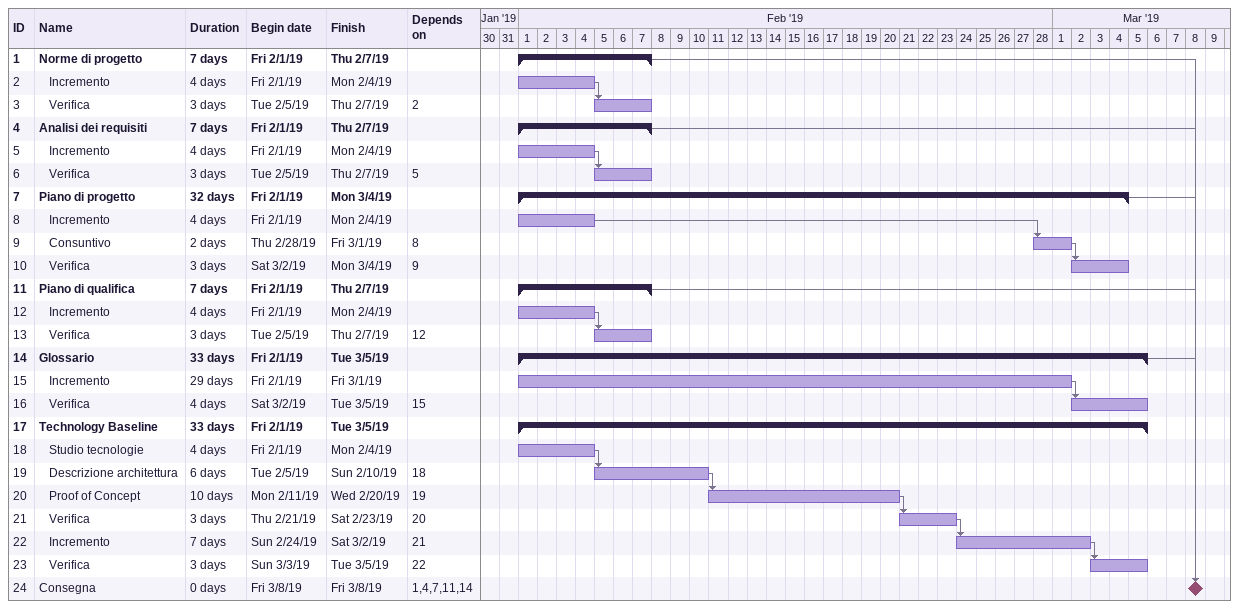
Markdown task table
| ID | Level | Task | Duration | Start | Finish | Predecessors |
|---|---|---|---|---|---|---|
| 1 | 1 | **Norme di progetto** | 7d | 2019-02-01 | 2019-02-07 |  |
| 2 | 2 | Incremento | 4d | 2019-02-01 | 2019-02-04 |  |
| 3 | 2 | Verifica | 3d | 2019-02-05 | 2019-02-07 | 2 |
| 4 | 1 | **Analisi dei requisiti** | 7d | 2019-02-01 | 2019-02-07 |  |
| 5 | 2 | Incremento | 4d | 2019-02-01 | 2019-02-04 |  |
| 6 | 2 | Verifica | 3d | 2019-02-05 | 2019-02-07 | 5 |
| 7 | 1 | **Piano di progetto** | 32d | 2019-02-01 | 2019-03-04 |  |
| 8 | 2 | Incremento | 4d | 2019-02-01 | 2019-02-04 |  |
| 9 | 2 | Consuntivo | 2d | 2019-02-28 | 2019-03-01 | 8 |
| 10 | 2 | Verifica | 3d | 2019-03-02 | 2019-03-04 | 9 |
| 11 | 1 | **Piano di qualifica** | 7d | 2019-02-01 | 2019-02-07 |  |
| 12 | 2 | Incremento | 4d | 2019-02-01 | 2019-02-04 |  |
| 13 | 2 | Verifica | 3d | 2019-02-05 | 2019-02-07 | 12 |
| 14 | 1 | **Glossario** | 33d | 2019-02-01 | 2019-03-05 |  |
| 15 | 2 | Incremento | 29d | 2019-02-01 | 2019-03-01 |  |
| 16 | 2 | Verifica | 4d | 2019-03-02 | 2019-03-05 | 15 |
| 17 | 1 | **Technology Baseline** | 33d | 2019-02-01 | 2019-03-05 |  |
| 18 | 2 | Studio tecnologie | 4d | 2019-02-01 | 2019-02-04 |  |
| 19 | 2 | Descrizione architettura | 6d | 2019-02-05 | 2019-02-10 | 18 |
| 20 | 2 | Proof of Concept | 10d | 2019-02-11 | 2019-02-20 | 19 |
| 21 | 2 | Verifica | 3d | 2019-02-21 | 2019-02-23 | 20 |
| 22 | 2 | Incremento | 7d | 2019-02-24 | 2019-03-02 | 21 |
| 23 | 2 | Verifica | 3d | 2019-03-03 | 2019-03-05 | 22 |
| 24 | 1 | Consegna | 0d | 2019-03-08 | 2019-03-08 | 1, 4, 7, 11, 14 |
